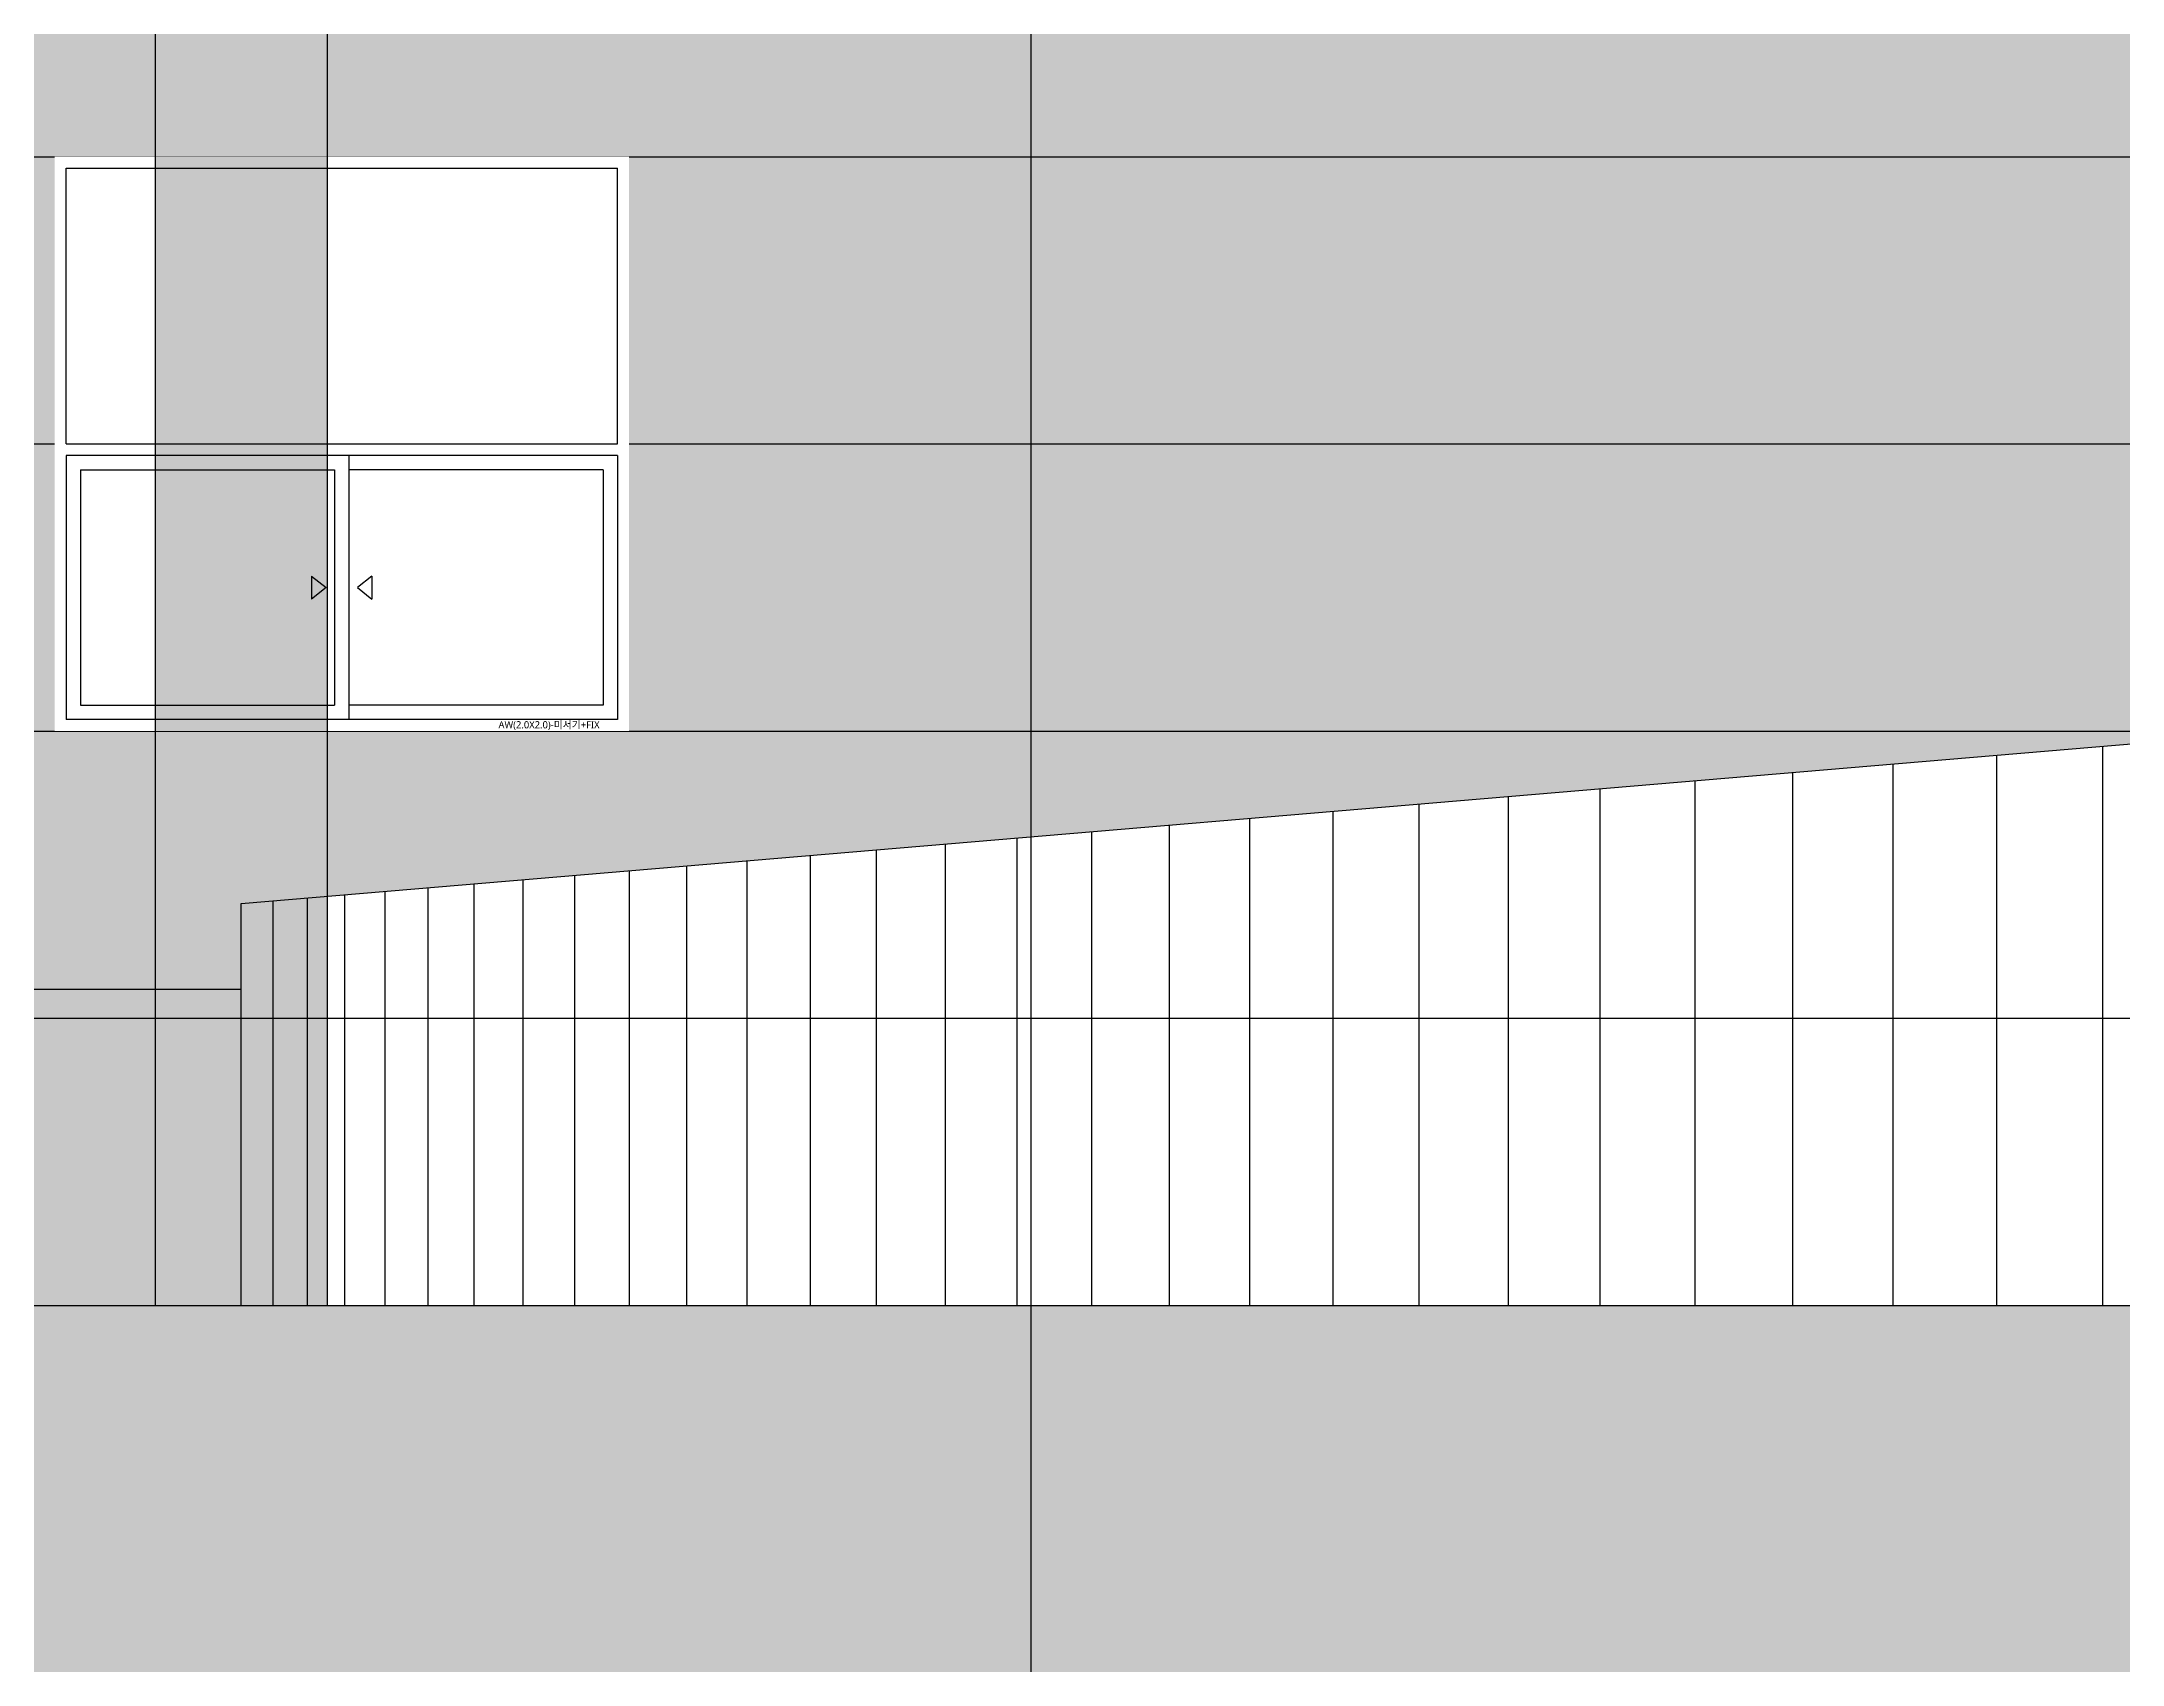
# Model space of a CAD drawing. Header units: millimetres. Extents: x 37653813 to 38677796, y 586285 to 874285.
# Drawn here: x 38244621 to 38251865, y 638084 to 643736 of the extents above; entities that cross this region are included whole.
import ezdxf

# ---------------------------------------------------------------- set-up
doc = ezdxf.new("R2010")
doc.units = ezdxf.units.MM
doc.header["$LTSCALE"] = 1000
doc.header["$MEASUREMENT"] = 0
doc.layers.get('0').update_dxf_attribs({"linetype": 'CONTINUOUS'})
doc.layers.get('Defpoints').update_dxf_attribs({"color": 161, "linetype": 'CONTINUOUS'})
for name, color, linetype in [('cen', 1, 'CONTINUOUS'), ('ELE-3', 7, 'CONTINUOUS'), ('h 252', 252, 'CONTINUOUS'), ('HAT-251', 251, 'CONTINUOUS'), ('RAMP-ELE2', 4, 'CONTINUOUS'), ('WID', 4, 'CONTINUOUS'), ('WIN-G', 252, 'CONTINUOUS'), ('램프좌측면', 7, 'CONTINUOUS'), ('먹-적색 14', 14, 'CONTINUOUS'), ('먹-적색(가로선) 26', 26, 'CONTINUOUS')]:
    doc.layers.add(name, color=color, linetype=linetype)
doc.styles.add('나눔바른고딕', font='NanumBarunGothic.ttf')

# ---------------------------------------------------------------- blocks, each defined once
blk = doc.blocks.new('sdmklfsdfsdf')
at = {"layer": 'cen', "ltscale": 5}
blk.add_line((38172115.7, 776642.5), (38329335, 776642.5), dxfattribs=at)
blk = doc.blocks.new('램프 서측입면')
at = {"layer": 'ELE-3', "ltscale": 1000}
blk.add_lwpolyline([(25200, 7736.3), (25200, 1200)], dxfattribs=at)
blk.add_wipeout([(43500, 1521.7), (43500, 4121.7), (25500, 2600), (25500, 0)]).dxf.layer = 'RAMP-ELE2'
at = {"layer": 'HAT-251', "ltscale": 0.1}
h = blk.add_hatch(color=256, dxfattribs=at)
h.dxf.hatch_style = 1
h.paths.add_polyline_path([(25200, 1200), (25800, 1200), (25800, 7682.5), (25500, 7709.3), (25200, 7736.3)])
at = {"layer": 'ELE-3', "ltscale": 1000}
blk.add_lwpolyline([(25800, 1200), (25800, 7682.5)], dxfattribs=at)
at = {"layer": 'HAT-251', "ltscale": 0.1}
for p, q in [((31610, 3116.5), (31610, 516.5)), ((31980, 3147.8), (31980, 547.8)), ((30900, 3056.5), (30900, 456.5)), ((31250, 3086.1), (31250, 486.1)), ((29910, 2972.8), (29910, 372.8)), ((30230, 2999.9), (30230, 399.9)), ((30560, 3027.8), (30560, 427.8)), ((29300, 2921.2), (29300, 321.2)), ((29600, 2946.6), (29600, 346.6)), ((28200, 2828.3), (28200, 228.3)), ((28460, 2850.2), (28460, 250.2)), ((28730, 2873.1), (28730, 273.1)), ((29010, 2896.7), (29010, 296.7)), ((27480, 2767.4), (27480, 167.4)), ((27710, 2786.8), (27710, 186.8)), ((27950, 2807.1), (27950, 207.1)), ((26480, 2682.8), (26480, 82.8)), ((26660, 2698.1), (26660, 98.1)), ((26850, 2714.1), (26850, 114.1)), ((27050, 2731), (27050, 131)), ((27260, 2748.8), (27260, 148.8)), ((25610, 2609.3), (25610, 9.3)), ((25730, 2619.4), (25730, 19.4)), ((25860, 2630.4), (25860, 30.4)), ((26000, 2642.3), (26000, 42.3)), ((26150, 2655), (26150, 55)), ((26310, 2668.5), (26310, 68.5))]:
    blk.add_line(p, q, dxfattribs=at)
at = {"layer": 'RAMP-ELE2', "ltscale": 0.1}
for p, q in [((25500, 2600), (43500, 4121.7)), ((25500, 0), (25500, 2600)), ((25500, 0), (43500, 1521.7))]:
    blk.add_line(p, q, dxfattribs=at)
blk = doc.blocks.new('A$C7b43b290')
at = {"ltscale": 1000}
blk.add_wipeout([(93.8, 2010.4), (2093.8, 2010.4), (2093.8, 10.4), (93.8, 10.4)], dxfattribs=at).dxf.layer = 'WID'
at = {"layer": 'WID', "ltscale": 1000}
for p, q in [((133.8, 1970.4), (2053.8, 1970.4)), ((133.8, 1010.4), (133.8, 1970.4)), ((2053.8, 1010.4), (2053.8, 1970.4)), ((2053.8, 970.4), (133.8, 970.4)), ((133.8, 970.4), (133.8, 50.4)), ((1118.8, 970.4), (1118.8, 50.4)), ((2053.8, 970.4), (2053.8, 50.4)), ((2053.8, 50.4), (133.8, 50.4))]:
    blk.add_line(p, q, dxfattribs=at)
blk.add_lwpolyline([(133.8, 1010.4), (2053.8, 1010.4)], dxfattribs=at)
at = {"layer": 'WIN-G'}
for p, q in [((183.8, 920.4), (183.8, 100.4)), ((183.8, 920.4), (1068.8, 920.4)), ((1068.8, 920.4), (1068.8, 100.4)), ((2003.8, 920.4), (1118.8, 920.4)), ((2003.8, 920.4), (2003.8, 100.4)), ((988.8, 550.4), (1038.8, 510.4)), ((988.8, 550.4), (988.8, 470.4)), ((1038.8, 510.4), (988.8, 470.4)), ((1198.8, 550.4), (1148.8, 510.4)), ((1148.8, 510.4), (1198.8, 470.4)), ((1198.8, 550.4), (1198.8, 470.4)), ((183.8, 100.4), (1068.8, 100.4)), ((2003.8, 100.4), (1118.8, 100.4))]:
    blk.add_line(p, q, dxfattribs=at)
at = {"layer": 'Defpoints', "style": '나눔바른고딕'}
blk.add_text('AW(2.0X2.0)-미서기+FIX', height=25, dxfattribs=at).set_placement((1639.3, 20))

msp = doc.modelspace()

# ---------------------------------------------------------------- hatches: boundary and pattern name
at = {"layer": '먹-적색 14', "ltscale": 0.1}
h = msp.add_hatch(dxfattribs=at)
h.set_pattern_fill('DOTS', color=256, scale=3000)
h.paths.add_polyline_path([(38263416.3, 691934.4), (38256416.3, 691934.4), (38256416.3, 691934.4), (38219816.3, 691934.4), (38219816.3, 639334.4), (38275566.3, 639334.4), (38275566.3, 691934.4)])

# ---------------------------------------------------------------- linework, layer by layer
at = {"layer": '먹-적색(가로선) 26', "ltscale": 0.1}
for points in [[(38220716.3, 643334.4), (38275566.3, 643334.4)], [(38220716.3, 642334.4), (38275566.3, 642334.4)], [(38220716.3, 641334.4), (38275566.3, 641334.4)]]:
    msp.add_lwpolyline(points, dxfattribs=at)

# ---------------------------------------------------------------- next in the draw order: block references
at = {"ltscale": 0.1}
msp.add_blockref('A$C7b43b290', (38244572.6, 641323.9), dxfattribs=at)

# ---------------------------------------------------------------- next in the draw order: block references
at = {"xscale": -1}
msp.add_blockref('sdmklfsdfsdf', (76523541.7, -136208.1), dxfattribs=at)

# ---------------------------------------------------------------- next in the draw order: block references
at = {"layer": '램프좌측면'}
msp.add_blockref('램프 서측입면', (38219816.3, 638134.4), dxfattribs=at)

# ---------------------------------------------------------------- next in the draw order: linework, layer by layer
at = {"layer": '먹-적색(가로선) 26', "ltscale": 0.1}
msp.add_lwpolyline([(38220716.3, 640334.4), (38275566.3, 640334.4)], dxfattribs=at)

# ---------------------------------------------------------------- next in the draw order: wipeouts: each hides what was drawn before it
at = {"ltscale": 0.1}
msp.add_wipeout([(38219681.2, 639334.4), (38219681.2, 638834.4), (38251790.6, 634934.4), (38325766.3, 634934.4), (38325766.3, 639334.4)], dxfattribs=at)

# ---------------------------------------------------------------- next in the draw order: hatches: boundary and pattern name
at = {"layer": 'h 252', "ltscale": 0.1}
h = msp.add_hatch(dxfattribs=at)
h.set_pattern_fill('AR-B88', color=256, scale=100)
edge = h.paths.add_edge_path()
edge.add_line((38325766.3, 629319.5), (38325766.3, 639334.4))
edge.add_line((38325766.3, 639334.4), (38219681.2, 639334.4))
edge.add_line((38219681.2, 639334.4), (38219681.2, 638834.4))
edge.add_line((38219681.2, 638834.4), (38255974.3, 634426.2))
edge.add_arc((38268031.7, 733696.6), 100000, 263.074788, 270)
edge.add_line((38268031.7, 633696.6), (38282643.6, 633696.6))
edge.add_arc((38282643.6, 533696.6), 100000, 83.30171, 90, ccw=False)
edge.add_line((38294307.7, 633014.1), (38325766.3, 629319.5))

# ---------------------------------------------------------------- next in the draw order: linework, layer by layer
at = {"ltscale": 0.1}
msp.add_lwpolyline([(38219681.2, 639334.4), (38325766.3, 639334.4), (38325766.3, 629319.5)], dxfattribs=at)
at = {"layer": 'cen', "ltscale": 5}
msp.add_lwpolyline([(38248066.3, 613334.4), (38248066.3, 700227.2)], dxfattribs=at)

doc.saveas('drawing.dxf')
